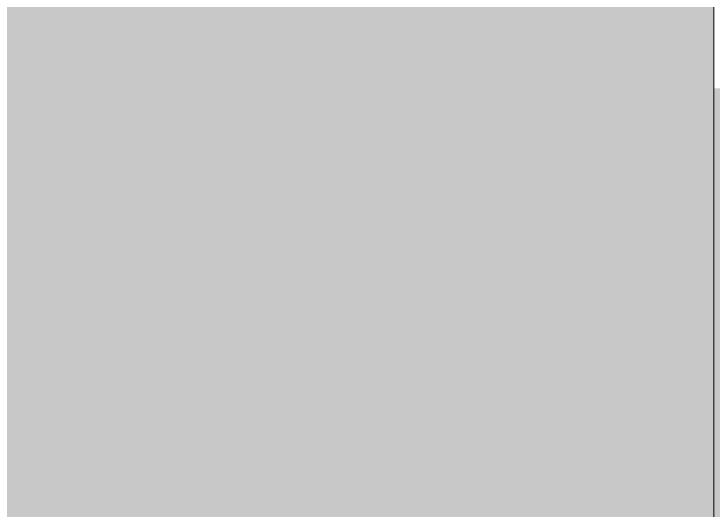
# Model space of a CAD drawing. Header units: inches. Extents: x -26493 to -10162, y -132 to 713.
# Drawn here: x -25633.1975 to -25633.0152, y 290.7329 to 290.8621 of the extents above; entities that cross this region are included whole.
import ezdxf

# ---------------------------------------------------------------- set-up
doc = ezdxf.new("R2010")
doc.units = ezdxf.units.IN
doc.header["$MEASUREMENT"] = 0
doc.layers.add('Q-SPCQ', color=91, linetype='Continuous', lineweight=9)
doc.layers.add('S-BEAM', color=12, linetype='Continuous', lineweight=9)

# ---------------------------------------------------------------- blocks, each defined once
blk = doc.blocks.new('Girt_Z - 8_D-V17-Section 13')
at = {"layer": 'S-BEAM'}
h = blk.add_hatch(color=256, dxfattribs=at)
h.paths.add_polyline_path([(-25638.10079, 290.449), (-25625.41879, 290.48696), (-25625.41879, 290.8983), (-25633.01523, 290.84271), (-25633.01523, 290.5), (-25644.91879, 290.449)], flags=0)
h.paths.add_polyline_path([(-24912.86166, 290.449), (-24912.86166, 290.5), (-24914.53569, 290.449)], flags=0)
h.paths.add_polyline_path([(-25966.39023, 290.449), (-25937.01523, 290.5), (-25937.01523, 290.8983), (-25966.39023, 290.8983)], flags=0)
h.paths.add_polyline_path([(-24906.36166, 290.449), (-24828.39023, 290.449), (-24828.39023, 290.8983), (-24885.76523, 290.84271), (-24885.76523, 290.5), (-24906.36166, 290.48696)], flags=0)
h.paths.add_polyline_path([(-24914.89023, 290.449), (-24914.89023, 290.5), (-24915.51523, 290.449)], flags=0)
h.paths.add_polyline_path([(-24979.36166, 290.449), (-24959.86166, 290.48696), (-24959.8935, 290.8983), (-24979.36166, 290.8983), (-24979.36166, 290.48696)], flags=0)
h.paths.add_polyline_path([(-25007.41121, 290.449), (-25006.86166, 290.48696), (-25006.86166, 290.8983), (-25099.39023, 290.8983), (-25099.39023, 290.449), (-25016.05079, 290.449)], flags=0)
h.paths.add_polyline_path([(-25823.1414, 290.449), (-25870.01523, 290.5), (-25870.01523, 290.8983), (-25877.01523, 290.84271), (-25877.01523, 290.5), (-25823.85183, 290.449)], flags=0)
h.paths.add_polyline_path([(-25907.26523, 290.449), (-25907.26523, 290.5), (-25907.89023, 290.449)], flags=0)
h.paths.add_polyline_path([(-24428.55912, 290.449), (-24250.39023, 290.449), (-24250.39023, 290.8983), (-24521.39023, 290.8983), (-24521.39023, 290.449)], flags=0)
h.paths.add_polyline_path([(-24539.39023, 290.449), (-24539.39023, 290.8983), (-24641.76523, 290.84271), (-24641.76523, 290.5), (-24566.79246, 290.449)], flags=0)
h.paths.add_polyline_path([(-25117.39023, 290.449), (-25117.39023, 290.8983), (-25388.39023, 290.8983), (-25388.39023, 290.449), (-25119.72579, 290.449)], flags=0)
h.paths.add_polyline_path([(-25000.36166, 290.449), (-24985.86166, 290.48696), (-24985.86166, 290.8983), (-25000.36166, 290.8983), (-25000.36166, 290.48696)], flags=0)
h.paths.add_polyline_path([(-25406.39023, 290.449), (-25406.39023, 290.8983), (-25571.91879, 290.8983), (-25571.91879, 290.449), (-25534.42579, 290.449)], flags=0)
h.paths.add_polyline_path([(-25618.91879, 290.449), (-25599.41879, 290.48696), (-25599.41879, 290.8983), (-25618.91879, 290.8983), (-25618.91879, 290.48696)], flags=0)
h.paths.add_polyline_path([(-24670.89023, 290.449), (-24670.89023, 290.5), (-24671.51523, 290.449)], flags=0)
h.paths.add_polyline_path([(-25586.26329, 290.449), (-25578.41879, 290.48696), (-25578.41879, 290.8983), (-25592.91879, 290.8983), (-25592.91879, 290.449)], flags=0)
h.paths.add_polyline_path([(-24674.78725, 290.449), (-24701.76523, 290.5), (-24701.76523, 290.8983), (-24708.76523, 290.84271), (-24708.76523, 290.5), (-24679.10704, 290.449)], flags=0)
h.paths.add_polyline_path([(-25695.39023, 290.449), (-25695.39023, 290.8983), (-25774.01523, 290.84271), (-25774.01523, 290.5), (-25698.57787, 290.449)], flags=0)
h.paths.add_polyline_path([(-24755.89023, 290.449), (-24755.89023, 290.5), (-24756.51523, 290.449)], flags=0)
h.paths.add_polyline_path([(-24953.36166, 290.449), (-24945.76523, 290.5), (-24945.76523, 290.8983), (-24953.36166, 290.8983), (-24953.36166, 290.48696)], flags=0)
h.paths.add_polyline_path([(-24757.82773, 290.449), (-24757.82773, 290.5), (-24804.76523, 290.5), (-24804.76523, 290.8983), (-24810.39023, 290.8983), (-24810.39023, 290.449), (-24761.18308, 290.449)], flags=0)
h.paths.add_polyline_path([(-24232.39023, 290.449), (-23961.39023, 290.449), (-23961.39023, 290.8983), (-24232.39023, 290.8983)], flags=0)
h.paths.add_polyline_path([(-23943.39023, 290.449), (-23672.39023, 290.449), (-23672.39023, 290.8983), (-23943.39023, 290.8983)], flags=0)
h.paths.add_polyline_path([(-23654.39023, 290.449), (-23383.39023, 290.449), (-23383.39023, 290.8983), (-23654.39023, 290.8983)], flags=0)
h.paths.add_polyline_path([(-23365.39023, 290.449), (-23094.39023, 290.449), (-23094.39023, 290.8983), (-23365.39023, 290.8983)], flags=0)
h.paths.add_polyline_path([(-23076.39023, 290.449), (-22801.25546, 290.449), (-22801.25546, 290.8983), (-23076.39023, 290.8983)], flags=0)
h.paths.add_polyline_path([(-25596.16879, 290.48696), (-25595.74821, 290.5386), (-25595.35629, 290.68838), (-25595.62144, 290.59874), (-25595.74821, 290.55537), (-25596.39083, 290.52923), (-25596.82061, 290.64201), (-25597.20842, 290.86078), (-25596.82061, 290.59874), (-25596.39083, 290.48696)], flags=0)
h.paths.add_polyline_path([(-24982.38962, 290.48696), (-24981.79916, 290.68838), (-24982.06431, 290.59874), (-24982.19108, 290.55537), (-24982.8337, 290.52923), (-24983.26348, 290.64201), (-24983.65129, 290.86078), (-24983.26348, 290.59874), (-24982.61166, 290.48696)], flags=0)
h.paths.add_polyline_path([(-24909.38962, 290.48696), (-24909.38962, 290.5), (-24909.61166, 290.48696)], flags=0)
h.paths.add_polyline_path([(-25003.8337, 290.48696), (-25003.19108, 290.5386), (-25002.79916, 290.68838), (-25003.09142, 290.58751), (-25003.19108, 290.55537), (-25003.8337, 290.52923), (-25004.26348, 290.64201), (-25004.65129, 290.86078), (-25004.26348, 290.59874), (-25003.88385, 290.5)], flags=0)
h.paths.add_polyline_path([(-25575.16879, 290.48696), (-25574.74821, 290.5386), (-25574.35629, 290.68838), (-25574.62144, 290.59874), (-25574.74821, 290.55537), (-25575.39083, 290.52923), (-25575.82061, 290.64201), (-25576.20842, 290.86078), (-25575.82061, 290.59874), (-25575.39083, 290.48696)], flags=0)
h.paths.add_polyline_path([(-24956.38962, 290.48696), (-24955.79916, 290.68838), (-24956.06431, 290.59874), (-24956.19108, 290.55537), (-24956.8337, 290.52923), (-24957.26348, 290.64201), (-24957.65129, 290.86078), (-24957.26348, 290.59874), (-24956.61166, 290.48696)], flags=0)
h.paths.add_polyline_path([(-25622.39083, 290.48696), (-25621.74821, 290.5386), (-25621.35629, 290.68838), (-25621.62144, 290.59874), (-25621.74821, 290.55537), (-25622.39083, 290.52923), (-25622.82061, 290.64201), (-25623.20842, 290.86078), (-25622.82061, 290.59874), (-25622.44098, 290.5)], flags=0)
h.paths.add_polyline_path([(-25596.16879, 290.625), (-25595.61764, 290.73446), (-25595.35629, 290.8983), (-25596.98129, 290.84271), (-25596.39083, 290.65423)], flags=0)
h.paths.add_polyline_path([(-24982.61166, 290.625), (-24982.15873, 290.69377), (-24981.79916, 290.8983), (-24983.42416, 290.84271), (-24982.8337, 290.65423)], flags=0)
h.paths.add_polyline_path([(-25575.16879, 290.625), (-25574.61764, 290.73446), (-25574.35629, 290.8983), (-25575.98129, 290.84271), (-25575.39083, 290.65423)], flags=0)
h.paths.add_polyline_path([(-25003.61166, 290.625), (-25003.09142, 290.72165), (-25002.79916, 290.8983), (-25004.42416, 290.84271), (-25003.8337, 290.65423)], flags=0)
h.paths.add_polyline_path([(-24956.61166, 290.625), (-24956.15873, 290.69377), (-24955.79916, 290.8983), (-24957.42416, 290.84271), (-24956.8337, 290.65423)], flags=0)
h.paths.add_polyline_path([(-25622.16879, 290.625), (-25621.61764, 290.73446), (-25621.35629, 290.8983), (-25622.98129, 290.84271), (-25622.39083, 290.65423)], flags=0)
blk = doc.blocks.new('Basketball_Backstop-Performance_Sports_Systems-3103-Ceiling_Hung - 27_-0_ to 27_-11 7_8_-V84-Section 13')
at = {"layer": 'Q-SPCQ'}
h = blk.add_hatch(color=256, dxfattribs=at)
h.paths.add_polyline_path([(-25633.01523, 290.5), (-25633.01523, 292.25), (-25662.76523, 292.25), (-25662.76523, 290.5), (-25662.14023, 290.52895), (-25662.14023, 291.43301), (-25661.95273, 291.375), (-25661.95273, 290.5), (-25638.10079, 290.5)], flags=0)
h.paths.add_polyline_path([(-25663.26523, 290.5), (-25663.26523, 292.25), (-25677.39023, 292.25), (-25677.39023, 290.5), (-25664.07773, 290.53087), (-25664.01954, 291.43301), (-25663.89023, 291.375), (-25663.89023, 290.5)], flags=0)
blk.add_line((-25633.01523, 292.25), (-25633.01523, 290.5), dxfattribs=at)

msp = doc.modelspace()

# ---------------------------------------------------------------- block references
at = {"layer": 'Q-SPCQ'}
msp.add_blockref('Basketball_Backstop-Performance_Sports_Systems-3103-Ceiling_Hung - 27_-0_ to 27_-11 7_8_-V84-Section 13', (0, 0), dxfattribs=at)
at = {"layer": 'S-BEAM'}
msp.add_blockref('Girt_Z - 8_D-V17-Section 13', (0, 0), dxfattribs=at)

doc.saveas('drawing.dxf')
